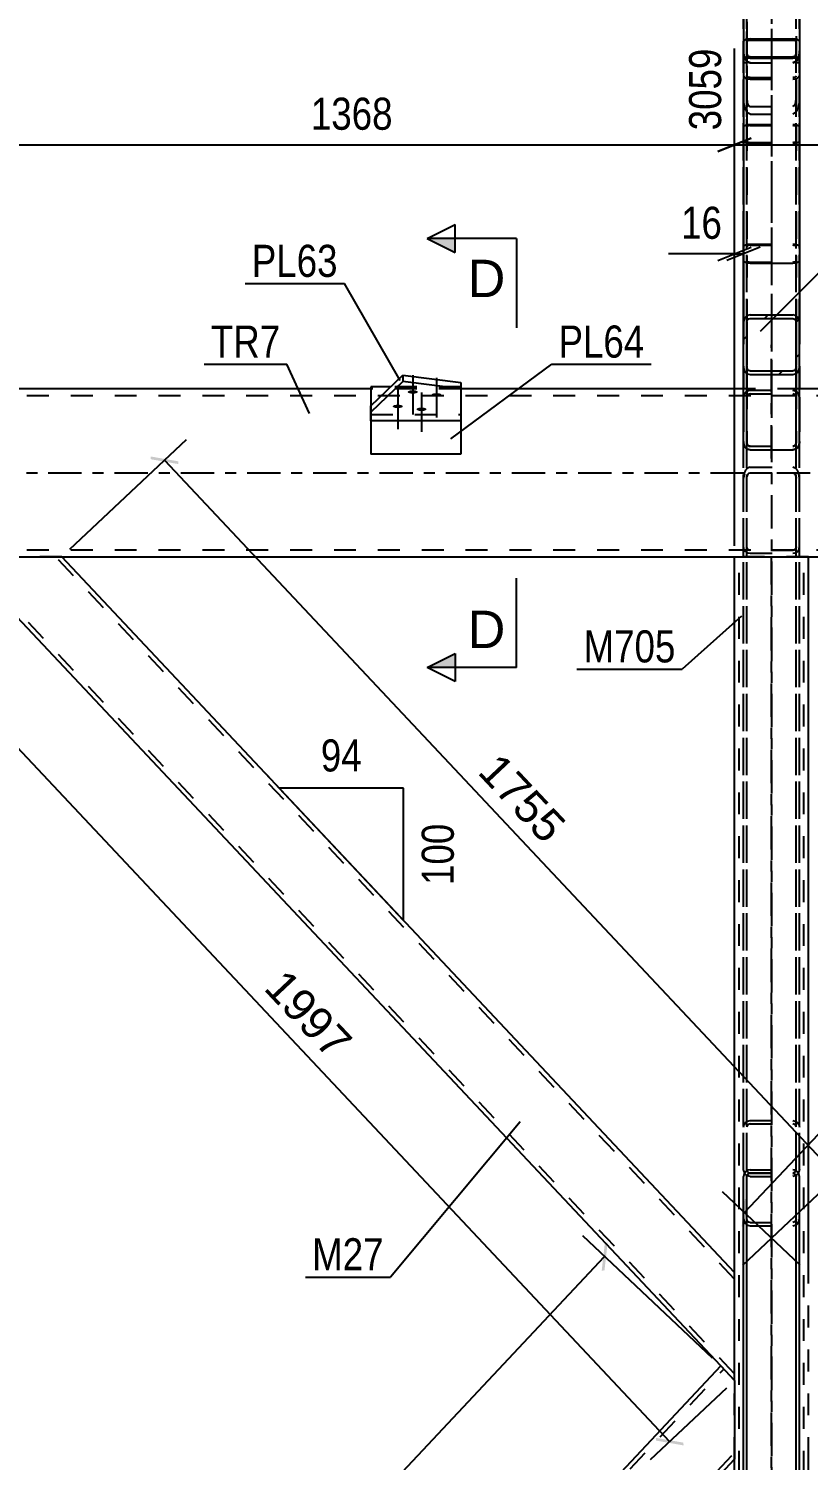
# Model space of a CAD drawing. Header units: millimetres. Extents: x -90 to 751, y -346 to 248.
# Drawn here: x 37.6 to 107.3, y -88.2 to 39.7 of the extents above; entities that cross this region are included whole.
import ezdxf

# ---------------------------------------------------------------- set-up
doc = ezdxf.new("R2010")
doc.units = ezdxf.units.MM
doc.linetypes.add('DXK_LINE_DOT2', pattern=[3.9198, 1.9599, -1.9599])
doc.linetypes.add('DXK_LINE_DOT3', pattern=[5.9187, 2.979, -0.9799, 0.9799, -0.9799])
doc.styles.add('Arial', font='ARIAL.TTF', dxfattribs={"height": 0.2})
doc.styles.add('Arial Narrow', font='ARIALN.TTF', dxfattribs={"height": 0.2})

# ---------------------------------------------------------------- blocks, each defined once
blk = doc.blocks.new('Part-389633021-3151 - 3137')
at = {"color": 7, "linetype": 'DXK_LINE_DOT2'}
for p, q in [((101.45, -128.9), (101.45, 42.92)), ((101.75, -128.9), (101.75, 42.92)), ((106.15, -128.9), (106.15, 42.92)), ((106.45, -128.9), (106.45, 42.92)), ((101.45, 37.49), (101.5, 37.17)), ((101.5, 37.17), (101.63, 36.89)), ((101.77, 37.33), (101.75, 37.49)), ((101.84, 37.19), (101.77, 37.33)), ((101.94, 37.1), (101.84, 37.19)), ((102.05, 37.06), (101.94, 37.1)), ((105.96, 37.1), (105.85, 37.06)), ((106.06, 37.19), (105.96, 37.1)), ((106.13, 37.33), (106.06, 37.19)), ((106.15, 37.49), (106.13, 37.33)), ((106.27, 36.89), (106.4, 37.17)), ((106.4, 37.17), (106.45, 37.49)), ((101.63, 36.89), (101.82, 36.7)), ((101.82, 36.7), (102.05, 36.64)), ((102.05, 37.06), (105.85, 37.06)), ((102.05, 36.64), (105.85, 36.64)), ((105.85, 36.64), (106.08, 36.7)), ((106.08, 36.7), (106.27, 36.89))]:
    blk.add_line(p, q, dxfattribs=at)
blk = doc.blocks.new('Part-389633021-3143 - 3137')
at = {"color": 2, "linetype": 'Continuous'}
for p, q in [((69.93, 7.69), (68.15, 7.69)), ((68.15, 7.69), (68.15, 5.98)), ((68.15, 4.65), (68.15, 1.69)), ((76.18, 4.65), (76.18, 1.69)), ((76.18, 1.69), (68.15, 1.69))]:
    blk.add_line(p, q, dxfattribs=at)
at = {"color": 7, "linetype": 'DXK_LINE_DOT2'}
for p, q in [((76.18, 7.69), (69.93, 7.69)), ((76.18, 7.69), (76.18, 4.65)), ((68.15, 5.98), (68.15, 4.65))]:
    blk.add_line(p, q, dxfattribs=at)
blk = doc.blocks.new('Part-389633021-3144 - 3137')
at = {"color": 7, "linetype": 'DXK_LINE_DOT2'}
for p, q in [((101.5, -62.61), (101.45, -62.84)), ((101.63, -62.41), (101.5, -62.61)), ((101.82, -62.28), (101.63, -62.41)), ((101.77, -62.72), (101.84, -62.63)), ((102.05, -62.24), (101.82, -62.28)), ((101.84, -62.63), (101.94, -62.56)), ((101.94, -62.56), (102.05, -62.54)), ((102.05, -62.24), (105.85, -62.24)), ((102.05, -62.54), (105.85, -62.54)), ((106.08, -62.28), (105.85, -62.24)), ((105.85, -62.54), (105.96, -62.56)), ((105.96, -62.56), (106.06, -62.63)), ((106.06, -62.63), (106.13, -62.72)), ((106.27, -62.41), (106.08, -62.28)), ((106.4, -62.61), (106.27, -62.41)), ((106.45, -62.84), (106.4, -62.61)), ((101.45, -125.75), (101.45, -62.84)), ((101.75, -62.84), (101.77, -62.72)), ((101.75, -66.63), (101.75, -62.84)), ((101.75, -125.75), (101.75, -62.84)), ((106.13, -62.72), (106.15, -62.84)), ((106.15, -125.75), (106.15, -62.84)), ((106.45, -125.75), (106.45, -62.84)), ((101.45, -66.63), (101.5, -66.86)), ((101.5, -66.86), (101.63, -67.05)), ((101.63, -67.05), (101.82, -67.18)), ((101.77, -66.74), (101.75, -66.63)), ((101.84, -66.84), (101.77, -66.74)), ((101.82, -67.18), (102.05, -67.23)), ((101.94, -66.91), (101.84, -66.84)), ((102.05, -66.93), (101.94, -66.91)), ((102.05, -66.93), (105.85, -66.93)), ((102.05, -67.23), (105.85, -67.23)), ((105.96, -66.91), (105.85, -66.93)), ((105.85, -67.23), (106.08, -67.18)), ((106.06, -66.84), (105.96, -66.91)), ((106.13, -66.74), (106.06, -66.84)), ((106.08, -67.18), (106.27, -67.05)), ((106.15, -66.63), (106.13, -66.74)), ((106.27, -67.05), (106.4, -66.86)), ((106.4, -66.86), (106.45, -66.63)), ((101.82, -122.69), (102.05, -122.61)), ((102.05, -122.61), (105.85, -122.61)), ((105.85, -122.61), (106.08, -122.69)), ((101.45, -123.6), (101.5, -123.22)), ((101.45, -123.6), (101.45, -125.75)), ((101.75, -123.96), (101.45, -123.96)), ((101.77, -123.41), (101.75, -123.6)), ((101.75, -125.75), (101.75, -123.6)), ((102.05, -123.1), (101.94, -123.14)), ((102.05, -123.1), (105.85, -123.1)), ((105.96, -123.14), (105.85, -123.1)), ((106.15, -123.6), (106.13, -123.41)), ((106.15, -123.6), (106.15, -125.75)), ((106.45, -123.96), (106.15, -123.96)), ((106.4, -123.22), (106.45, -123.6)), ((106.45, -125.75), (106.45, -123.6)), ((101.45, -124.24), (101.75, -124.24)), ((101.45, -124.32), (101.75, -124.32)), ((101.45, -124.69), (101.75, -124.69)), ((106.15, -124.24), (106.45, -124.24)), ((106.15, -124.32), (106.45, -124.32)), ((106.15, -124.69), (106.45, -124.69)), ((101.5, -125.84), (101.45, -125.75)), ((101.63, -125.91), (101.5, -125.84)), ((101.82, -125.95), (101.63, -125.91)), ((101.75, -125.75), (101.77, -125.8)), ((101.77, -125.8), (101.84, -125.83)), ((102.05, -125.97), (101.82, -125.95)), ((101.84, -125.83), (101.94, -125.85)), ((101.94, -125.85), (102.05, -125.86)), ((102.05, -125.86), (105.85, -125.86)), ((102.05, -125.97), (105.85, -125.97)), ((105.85, -125.86), (105.96, -125.85)), ((106.08, -125.95), (105.85, -125.97)), ((105.96, -125.85), (106.06, -125.83)), ((106.06, -125.83), (106.13, -125.8)), ((106.27, -125.91), (106.08, -125.95)), ((106.13, -125.8), (106.15, -125.75)), ((106.4, -125.84), (106.27, -125.91)), ((106.45, -125.75), (106.4, -125.84))]:
    blk.add_line(p, q, dxfattribs=at)
for centre, radius, start, end in [((102.38, -123.39), 0.901, 128.3497, 168.8111), ((105.52, -123.39), 0.901, 11.1889, 51.6504), ((102.21, -123.49), 0.45, 128.3497, 168.8111), ((105.69, -123.49), 0.45, 11.1889, 51.6504)]:
    blk.add_arc(centre, radius, start, end, dxfattribs=at)
blk = doc.blocks.new('Part-389633021-3148 - 3137')
at = {"color": 7, "linetype": 'DXK_LINE_DOT3'}
blk.add_line((103.95, 45.37), (103.95, -168.26), dxfattribs=at)
at = {"color": 7, "linetype": 'DXK_LINE_DOT2'}
for p, q in [((101.45, -158.88), (101.45, 36.64)), ((101.75, 36.64), (101.45, 36.64)), ((101.75, -158.88), (101.75, 36.64)), ((106.15, -158.88), (106.15, 36.64)), ((106.45, 36.64), (106.15, 36.64)), ((106.45, -158.88), (106.45, 36.64)), ((101.45, 35.46), (101.5, 35.35)), ((101.5, 35.35), (101.63, 35.25)), ((101.63, 35.25), (101.82, 35.19)), ((101.77, 35.41), (101.75, 35.46)), ((101.84, 35.36), (101.77, 35.41)), ((101.82, 35.19), (102.05, 35.17)), ((101.94, 35.33), (101.84, 35.36)), ((102.05, 35.32), (101.94, 35.33)), ((102.05, 35.32), (105.85, 35.32)), ((102.05, 35.17), (105.85, 35.17)), ((105.96, 35.33), (105.85, 35.32)), ((105.85, 35.17), (106.08, 35.19)), ((106.06, 35.36), (105.96, 35.33)), ((106.13, 35.41), (106.06, 35.36)), ((106.08, 35.19), (106.27, 35.25)), ((106.15, 35.46), (106.13, 35.41)), ((106.27, 35.25), (106.4, 35.35)), ((106.4, 35.35), (106.45, 35.46)), ((101.5, 32.88), (101.45, 33.4)), ((101.75, 33.4), (101.77, 33.14)), ((106.13, 33.14), (106.15, 33.4)), ((106.45, 33.4), (106.4, 32.88)), ((102.05, 32.05), (101.82, 32.15)), ((101.94, 32.78), (102.05, 32.72)), ((102.05, 32.72), (105.85, 32.72)), ((102.05, 32.05), (105.85, 32.05)), ((105.85, 32.72), (105.96, 32.78)), ((106.08, 32.15), (105.85, 32.05))]:
    blk.add_line(p, q, dxfattribs=at)
for centre, radius, start, end in [((102.85, 33.05), 1.37, 186.8369, 220.9456), ((102.45, 33.22), 0.683, 186.8369, 220.9456), ((105.45, 33.22), 0.683, 319.0547, 353.163), ((105.05, 33.05), 1.37, 319.0547, 353.163)]:
    blk.add_arc(centre, radius, start, end, dxfattribs=at)
blk = doc.blocks.new('Part-389633021-3186 - 3137')
at = {"color": 2, "linetype": 'Continuous'}
for p, q in [((68.15, 5.98), (71, 8.72)), ((71, 8.16), (68.15, 5.42)), ((71, 8.72), (76.18, 8.08)), ((71, 8.72), (71, 8.16)), ((76.18, 7.51), (71, 8.16)), ((76.18, 8.08), (76.18, 4.65)), ((68.15, 4.65), (68.15, 5.98)), ((76.18, 4.65), (68.15, 4.65))]:
    blk.add_line(p, q, dxfattribs=at)
at = {"color": 7, "linetype": 'DXK_LINE_DOT2'}
blk.add_line((68.15, 5.21), (76.18, 5.21), dxfattribs=at)
blk = doc.blocks.new('Bolt-389633021-3189 - 3137')
at = {"linetype": 'Continuous'}
for points in [[(71.89, 7.39), (71.99, 7.38), (72.08, 7.37), (72.16, 7.36), (72.23, 7.33), (72.28, 7.31), (72.32, 7.28), (72.34, 7.25), (72.34, 7.22), (72.32, 7.18), (72.28, 7.15), (72.23, 7.13), (72.16, 7.11), (72.08, 7.09), (71.99, 7.08), (71.89, 7.08), (71.8, 7.08), (71.71, 7.09), (71.63, 7.11), (71.56, 7.13), (71.5, 7.15), (71.47, 7.18), (71.45, 7.22), (71.45, 7.25), (71.47, 7.28), (71.5, 7.31), (71.56, 7.33), (71.63, 7.36), (71.71, 7.37), (71.8, 7.38)], [(74.01, 7.13), (74.11, 7.12), (74.2, 7.12), (74.28, 7.1), (74.35, 7.08), (74.4, 7.05), (74.44, 7.02), (74.46, 6.99), (74.46, 6.96), (74.44, 6.93), (74.4, 6.9), (74.35, 6.87), (74.28, 6.85), (74.2, 6.83), (74.11, 6.82), (74.01, 6.82), (73.92, 6.82), (73.83, 6.83), (73.75, 6.85), (73.68, 6.87), (73.62, 6.9), (73.59, 6.93), (73.57, 6.96), (73.57, 6.99), (73.59, 7.02), (73.62, 7.05), (73.68, 7.08), (73.75, 7.1), (73.83, 7.12), (73.92, 7.12)], [(70.56, 6.1), (70.65, 6.09), (70.74, 6.08), (70.82, 6.07), (70.89, 6.05), (70.95, 6.02), (70.98, 5.99), (71, 5.96), (71, 5.93), (70.98, 5.89), (70.95, 5.87), (70.89, 5.84), (70.82, 5.82), (70.74, 5.8), (70.65, 5.79), (70.56, 5.79), (70.46, 5.79), (70.37, 5.8), (70.29, 5.82), (70.22, 5.84), (70.17, 5.87), (70.13, 5.89), (70.11, 5.93), (70.11, 5.96), (70.13, 5.99), (70.17, 6.02), (70.22, 6.05), (70.29, 6.07), (70.37, 6.08), (70.46, 6.09)], [(72.68, 5.84), (72.77, 5.84), (72.86, 5.83), (72.94, 5.81), (73.01, 5.79), (73.07, 5.76), (73.1, 5.73), (73.12, 5.7), (73.12, 5.67), (73.1, 5.64), (73.07, 5.61), (73.01, 5.58), (72.94, 5.56), (72.86, 5.54), (72.77, 5.53), (72.68, 5.53), (72.58, 5.53), (72.49, 5.54), (72.41, 5.56), (72.34, 5.58), (72.29, 5.61), (72.25, 5.64), (72.23, 5.67), (72.23, 5.7), (72.25, 5.73), (72.29, 5.76), (72.34, 5.79), (72.41, 5.81), (72.49, 5.83), (72.58, 5.84)]]:
    blk.add_hatch(color=1, dxfattribs=at).paths.add_polyline_path(points)
at = {"color": 1, "linetype": 'Continuous'}
for p, q in [((71.89, 8.74), (71.89, 5.21)), ((74.01, 8.48), (74.01, 4.95)), ((70.56, 7.45), (70.56, 3.92)), ((72.68, 7.19), (72.68, 3.66))]:
    blk.add_line(p, q, dxfattribs=at)
blk = doc.blocks.new('Part-389633021-3333 - 3137')
at = {"color": 2, "linetype": 'Continuous'}
for p, q in [((68.15, 7.5), (15.65, 7.5)), ((101.45, 7.5), (76.18, 7.5)), ((131.72, 7.5), (106.45, 7.5)), ((15.65, -7.5), (192.25, -7.5))]:
    blk.add_line(p, q, dxfattribs=at)
at = {"color": 7, "linetype": 'DXK_LINE_DOT2'}
for p, q in [((192.25, 6.9), (15.65, 6.9)), ((76.18, 7.5), (68.15, 7.5)), ((106.45, 7.5), (101.45, 7.5)), ((192.25, -6.9), (15.65, -6.9))]:
    blk.add_line(p, q, dxfattribs=at)
at = {"color": 7, "linetype": 'DXK_LINE_DOT3'}
blk.add_line((15.65, 0), (192.25, 0), dxfattribs=at)
blk = doc.blocks.new('Part-389633021-3291 - 3137')
at = {"color": 2, "linetype": 'Continuous'}
for p, q in [((100.65, -71.42), (100.65, -7.5)), ((107.25, -71.42), (107.25, -7.5)), ((100.65, -150.07), (100.65, -88.08)), ((107.25, -150.07), (107.25, -88.08))]:
    blk.add_line(p, q, dxfattribs=at)
at = {"color": 7, "linetype": 'DXK_LINE_DOT2'}
for p, q in [((107.25, -7.5), (100.65, -7.5)), ((101.05, -152), (101.05, -7.5)), ((106.85, -152), (106.85, -7.5)), ((100.65, -88.08), (100.65, -71.42)), ((107.25, -88.08), (107.25, -71.42))]:
    blk.add_line(p, q, dxfattribs=at)
at = {"color": 7, "linetype": 'DXK_LINE_DOT3'}
blk.add_line((103.95, -152), (103.95, -7.5), dxfattribs=at)
blk = doc.blocks.new('Part-389633021-3362 - 3137')
at = {"color": 2, "linetype": 'Continuous'}
for p, q in [((32.25, -8.33), (32.25, -7.5)), ((100.65, -71.42), (40.53, -7.5)), ((99.42, -79.75), (32.25, -8.33)), ((100.65, -79.89), (100.65, -71.42)), ((100.65, -81.06), (100.65, -79.89))]:
    blk.add_line(p, q, dxfattribs=at)
at = {"color": 7, "linetype": 'DXK_LINE_DOT2'}
for p, q in [((40.53, -7.5), (32.25, -7.5)), ((100.65, -72.01), (39.98, -7.5)), ((100.65, -80.47), (32.25, -7.74)), ((100.65, -81.06), (99.42, -79.75)), ((100.65, -80.43), (100.65, -80.11)), ((100.65, -80.47), (100.65, -80.43))]:
    blk.add_line(p, q, dxfattribs=at)
blk = doc.blocks.new('Part-389633021-3367 - 3137')
at = {"color": 2, "linetype": 'Continuous'}
for p, q in [((32.25, -151.17), (99.42, -79.75)), ((99.42, -79.75), (100.65, -81.06)), ((100.65, -81.06), (100.65, -88.08)), ((40.53, -152), (100.65, -88.08)), ((32.25, -151.17), (32.25, -152))]:
    blk.add_line(p, q, dxfattribs=at)
at = {"color": 7, "linetype": 'DXK_LINE_DOT2'}
for p, q in [((32.25, -151.76), (99.69, -80.04)), ((39.98, -152), (100.65, -87.49)), ((40.53, -152), (32.25, -152))]:
    blk.add_line(p, q, dxfattribs=at)
blk = doc.blocks.new('Part-389633021-3417 - 3137')
at = {"color": 7, "linetype": 'DXK_LINE_DOT2'}
for p, q in [((101.5, 43.25), (101.63, 43.53)), ((101.63, 43.53), (101.82, 43.71)), ((101.82, 43.71), (102.05, 43.78)), ((102.05, 43.78), (105.85, 43.78)), ((105.85, 43.78), (106.08, 43.71)), ((106.08, 43.71), (106.27, 43.53)), ((106.27, 43.53), (106.4, 43.25)), ((101.45, 42.92), (101.5, 43.25)), ((101.45, 42.92), (101.45, 18.93)), ((101.77, 43.08), (101.75, 42.92)), ((101.75, 42.92), (101.75, 2.7)), ((101.84, 43.22), (101.77, 43.08)), ((101.94, 43.32), (101.84, 43.22)), ((102.05, 43.35), (101.94, 43.32)), ((102.05, 43.35), (105.85, 43.35)), ((105.96, 43.32), (105.85, 43.35)), ((106.06, 43.22), (105.96, 43.32)), ((106.13, 43.08), (106.06, 43.22)), ((106.15, 42.92), (106.13, 43.08)), ((106.15, 42.92), (106.15, 2.7)), ((106.4, 43.25), (106.45, 42.92)), ((106.45, 42.92), (106.45, 18.93)), ((101.5, 37.17), (101.45, 37.49)), ((101.63, 36.89), (101.5, 37.17)), ((101.75, 37.49), (101.77, 37.33)), ((101.77, 37.33), (101.84, 37.19)), ((101.84, 37.19), (101.94, 37.1)), ((101.94, 37.1), (102.05, 37.06)), ((105.85, 37.06), (105.96, 37.1)), ((105.96, 37.1), (106.06, 37.19)), ((106.06, 37.19), (106.13, 37.33)), ((106.13, 37.33), (106.15, 37.49)), ((106.4, 37.17), (106.27, 36.89)), ((106.45, 37.49), (106.4, 37.17)), ((101.82, 36.7), (101.63, 36.89)), ((102.05, 36.64), (101.82, 36.7)), ((102.05, 37.06), (105.85, 37.06)), ((102.05, 36.64), (105.85, 36.64)), ((106.08, 36.7), (105.85, 36.64)), ((106.27, 36.89), (106.08, 36.7)), ((101.45, 13.47), (101.45, 2.7)), ((106.45, 13.47), (106.45, 2.7)), ((101.48, 6.9), (101.45, 6.74)), ((101.5, 6.99), (101.48, 6.9)), ((101.75, 6.74), (101.77, 6.86)), ((101.77, 6.86), (101.84, 6.97)), ((102.05, 7.38), (101.82, 7.33)), ((101.84, 6.97), (101.94, 7.04)), ((101.94, 7.04), (102.05, 7.06)), ((102.05, 7.38), (105.85, 7.38)), ((102.05, 7.06), (105.85, 7.06)), ((106.08, 7.33), (105.85, 7.38)), ((105.85, 7.06), (105.96, 7.04)), ((105.96, 7.04), (106.06, 6.97)), ((106.06, 6.97), (106.13, 6.86)), ((106.13, 6.86), (106.15, 6.74)), ((106.42, 6.9), (106.4, 6.99)), ((106.45, 6.74), (106.42, 6.9)), ((101.45, 2.7), (101.5, 2.45)), ((101.77, 2.58), (101.75, 2.7)), ((101.84, 2.47), (101.77, 2.58)), ((106.13, 2.58), (106.06, 2.47)), ((106.15, 2.7), (106.13, 2.58)), ((106.4, 2.45), (106.45, 2.7)), ((101.82, 2.11), (102.05, 2.06)), ((101.94, 2.4), (101.84, 2.47)), ((102.05, 2.38), (101.94, 2.4)), ((102.05, 2.38), (105.85, 2.38)), ((102.05, 2.06), (105.85, 2.06)), ((105.96, 2.4), (105.85, 2.38)), ((105.85, 2.06), (106.08, 2.11)), ((106.06, 2.47), (105.96, 2.4))]:
    blk.add_line(p, q, dxfattribs=at)
at = {"color": 7, "linetype": 'DXK_LINE_DOT3'}
blk.add_line((103.95, 43.63), (103.95, 1.3), dxfattribs=at)
at = {"color": 2, "linetype": 'Continuous'}
for p, q in [((101.45, 18.93), (101.45, 13.47)), ((106.45, 18.93), (106.45, 13.47))]:
    blk.add_line(p, q, dxfattribs=at)
at = {"color": 7, "linetype": 'DXK_LINE_DOT2'}
for centre, start, end in [((102.08, 6.77), 114.32, 159.2417), ((105.82, 6.77), 20.7583, 65.6801), ((102.08, 2.67), 200.7583, 245.6801), ((105.82, 2.67), 294.32, 339.2417)]:
    blk.add_arc(centre, 0.621, start, end, dxfattribs=at)
blk = doc.blocks.new('Part-389633021-3426 - 3137')
at = {"linetype": 'Continuous'}
h = blk.add_hatch(dxfattribs=at)
h.set_pattern_fill('', scale=0.7, style=0, pattern_type=0)
h.set_pattern_definition([(45, (106.4044, 13.7146), (-1.57154, 1.57154), [])])
h.paths.add_polyline_path([(106.45, 13.47), (106.4, 13.71), (106.27, 13.92), (106.08, 14.06), (105.85, 14.11), (102.05, 14.11), (101.82, 14.06), (101.63, 13.92), (101.5, 13.71), (101.45, 13.47), (101.45, 9.43), (101.5, 9.18), (101.63, 8.97), (101.82, 8.84), (102.05, 8.79), (105.85, 8.79), (106.08, 8.84), (106.27, 8.97), (106.4, 9.18), (106.45, 9.43)])
h.paths.add_polyline_path([(106.13, 9.3), (106.06, 9.2), (105.96, 9.13), (105.85, 9.11), (102.05, 9.11), (101.94, 9.13), (101.84, 9.2), (101.77, 9.3), (101.75, 9.43), (101.75, 13.47), (101.77, 13.59), (101.84, 13.7), (101.94, 13.77), (102.05, 13.79), (105.85, 13.79), (105.96, 13.77), (106.06, 13.7), (106.13, 13.59), (106.15, 13.47), (106.15, 9.43)])
at = {"color": 2, "linetype": 'Continuous'}
for p, q in [((102.05, 14.11), (101.82, 14.06)), ((102.05, 14.11), (105.85, 14.11)), ((106.08, 14.06), (105.85, 14.11)), ((101.5, 13.71), (101.45, 13.47)), ((101.45, 9.43), (101.45, 13.47)), ((101.75, 13.47), (101.77, 13.59)), ((101.75, 9.43), (101.75, 13.47)), ((101.77, 13.59), (101.84, 13.7)), ((101.84, 13.7), (101.94, 13.77)), ((101.94, 13.77), (102.05, 13.79)), ((102.05, 13.79), (105.85, 13.79)), ((105.85, 13.79), (105.96, 13.77)), ((105.96, 13.77), (106.06, 13.7)), ((106.06, 13.7), (106.13, 13.59)), ((106.13, 13.59), (106.15, 13.47)), ((106.15, 9.43), (106.15, 13.47)), ((106.45, 13.47), (106.4, 13.71)), ((106.45, 9.43), (106.45, 13.47)), ((101.45, 2.7), (101.45, 9.43)), ((101.45, 9.43), (101.5, 9.18)), ((101.77, 9.3), (101.75, 9.43)), ((101.84, 9.2), (101.77, 9.3)), ((101.94, 9.13), (101.84, 9.2)), ((102.05, 9.11), (101.94, 9.13)), ((102.05, 9.11), (105.85, 9.11)), ((105.96, 9.13), (105.85, 9.11)), ((106.06, 9.2), (105.96, 9.13)), ((106.13, 9.3), (106.06, 9.2)), ((106.15, 9.43), (106.13, 9.3)), ((106.4, 9.18), (106.45, 9.43)), ((106.45, 2.7), (106.45, 9.43)), ((101.82, 8.84), (102.05, 8.79)), ((102.05, 8.79), (105.85, 8.79)), ((105.85, 8.79), (106.08, 8.84)), ((101.5, 2.45), (101.45, 2.7)), ((106.45, 2.7), (106.4, 2.45)), ((102.05, 2.06), (101.82, 2.11)), ((102.05, 2.06), (105.85, 2.06)), ((106.08, 2.11), (105.85, 2.06))]:
    blk.add_line(p, q, dxfattribs=at)
at = {"color": 7, "linetype": 'DXK_LINE_DOT2'}
for p, q in [((101.45, 6.74), (101.45, 13.47)), ((101.75, 13.47), (101.75, 6.3)), ((106.15, 13.47), (106.15, 6.3)), ((106.45, 6.74), (106.45, 13.47)), ((101.75, 2.7), (101.75, 9.43)), ((106.15, 2.7), (106.15, 9.43)), ((101.45, 6.74), (101.5, 6.99)), ((101.45, 6.74), (101.45, 2.7)), ((101.77, 6.86), (101.75, 6.74)), ((101.84, 6.97), (101.77, 6.86)), ((101.82, 7.33), (102.05, 7.38)), ((101.94, 7.04), (101.84, 6.97)), ((102.05, 7.06), (101.94, 7.04)), ((102.05, 7.38), (105.85, 7.38)), ((102.05, 7.06), (105.85, 7.06)), ((105.85, 7.38), (106.08, 7.33)), ((105.96, 7.04), (105.85, 7.06)), ((106.06, 6.97), (105.96, 7.04)), ((106.13, 6.86), (106.06, 6.97)), ((106.15, 6.74), (106.13, 6.86)), ((106.4, 6.99), (106.45, 6.74)), ((106.45, 6.74), (106.45, 2.7)), ((101.75, 2.7), (101.75, 6.3)), ((106.15, 2.7), (106.15, 6.3)), ((101.75, 2.7), (101.77, 2.58)), ((101.77, 2.58), (101.84, 2.47)), ((106.06, 2.47), (106.13, 2.58)), ((106.13, 2.58), (106.15, 2.7)), ((101.84, 2.47), (101.94, 2.4)), ((101.94, 2.4), (102.05, 2.38)), ((102.05, 2.38), (105.85, 2.38)), ((105.85, 2.38), (105.96, 2.4)), ((105.96, 2.4), (106.06, 2.47))]:
    blk.add_line(p, q, dxfattribs=at)
at = {"color": 7, "linetype": 'DXK_LINE_DOT3'}
blk.add_line((103.95, 1.3), (103.95, 11.45), dxfattribs=at)
at = {"color": 2, "linetype": 'Continuous'}
for centre, start, end in [((102.08, 13.49), 114.32, 159.2418), ((105.82, 13.49), 20.7583, 65.68), ((102.08, 9.4), 200.7583, 245.68), ((105.82, 9.4), 294.32, 339.2418), ((102.08, 2.67), 200.7583, 245.6799), ((105.82, 2.67), 294.32, 339.2418)]:
    blk.add_arc(centre, 0.621, start, end, dxfattribs=at)
at = {"color": 7, "linetype": 'DXK_LINE_DOT2'}
for centre, start, end in [((102.08, 6.77), 114.32, 159.2418), ((105.82, 6.77), 20.7583, 65.6799)]:
    blk.add_arc(centre, 0.621, start, end, dxfattribs=at)
blk = doc.blocks.new('Part-389633021-18014 - 3137')
at = {"color": 7, "linetype": 'DXK_LINE_DOT2'}
for p, q in [((102.05, 0.51), (101.82, 0.44)), ((101.94, -0.02), (102.05, 0.02)), ((102.05, 0.51), (105.85, 0.51)), ((102.05, 0.02), (105.85, 0.02)), ((106.08, 0.44), (105.85, 0.51)), ((105.85, 0.02), (105.96, -0.02)), ((101.5, -0.09), (101.45, -0.47)), ((101.45, -62.22), (101.45, -0.47)), ((101.75, -0.47), (101.77, -0.28)), ((101.75, -62.22), (101.75, -0.47)), ((106.13, -0.28), (106.15, -0.47)), ((106.15, -62.22), (106.15, -0.47)), ((106.45, -0.47), (106.4, -0.09)), ((106.45, -62.22), (106.45, -0.47)), ((101.47, -6.76), (101.45, -6.61)), ((101.5, -6.86), (101.47, -6.76)), ((101.5, -6.86), (101.63, -7.03)), ((101.63, -7.03), (101.82, -7.15)), ((101.77, -6.76), (101.75, -6.61)), ((101.84, -6.85), (101.77, -6.76)), ((101.82, -7.15), (101.84, -7.15)), ((101.94, -6.9), (101.84, -6.85)), ((101.84, -7.15), (102.05, -7.17)), ((102.05, -6.92), (101.94, -6.9)), ((105.85, -6.92), (102.05, -6.92)), ((102.05, -7.17), (105.85, -7.17)), ((105.96, -6.9), (105.85, -6.92)), ((105.85, -7.17), (106.08, -7.15)), ((106.06, -6.85), (105.96, -6.9)), ((106.13, -6.76), (106.06, -6.85)), ((106.08, -7.15), (106.27, -7.03)), ((106.15, -6.61), (106.13, -6.76)), ((106.27, -7.03), (106.4, -6.86)), ((106.4, -6.86), (106.43, -6.76)), ((106.43, -6.76), (106.45, -6.61)), ((101.45, -58.43), (101.5, -58.2)), ((101.45, -62.22), (101.45, -58.43)), ((101.5, -58.2), (101.63, -58.01)), ((101.63, -58.01), (101.82, -57.88)), ((101.77, -58.32), (101.75, -58.43)), ((101.84, -58.22), (101.77, -58.32)), ((101.82, -57.88), (102.05, -57.83)), ((101.94, -58.15), (101.84, -58.22)), ((102.05, -58.13), (101.94, -58.15)), ((102.05, -57.83), (105.85, -57.83)), ((102.05, -58.13), (105.85, -58.13)), ((105.85, -57.83), (106.08, -57.88)), ((105.96, -58.15), (105.85, -58.13)), ((106.06, -58.22), (105.96, -58.15)), ((106.13, -58.32), (106.06, -58.22)), ((106.08, -57.88), (106.27, -58.01)), ((106.15, -58.43), (106.13, -58.32)), ((106.27, -58.01), (106.4, -58.2)), ((106.4, -58.2), (106.45, -58.43)), ((106.45, -62.22), (106.45, -58.43)), ((101.5, -62.45), (101.45, -62.22)), ((101.63, -62.65), (101.5, -62.45)), ((101.82, -62.78), (101.63, -62.65)), ((101.75, -62.22), (101.77, -62.34)), ((101.77, -62.34), (101.84, -62.43)), ((101.84, -62.43), (101.94, -62.5)), ((101.94, -62.5), (102.05, -62.52)), ((102.05, -62.52), (105.85, -62.52)), ((105.85, -62.52), (105.96, -62.5)), ((105.96, -62.5), (106.06, -62.43)), ((106.06, -62.43), (106.13, -62.34)), ((106.27, -62.65), (106.08, -62.78)), ((106.13, -62.34), (106.15, -62.22)), ((106.4, -62.45), (106.27, -62.65)), ((106.45, -62.22), (106.4, -62.45)), ((102.05, -62.82), (101.82, -62.78)), ((102.05, -62.82), (105.85, -62.82)), ((106.08, -62.78), (105.85, -62.82))]:
    blk.add_line(p, q, dxfattribs=at)
for centre, radius, start, end in [((102.38, -0.27), 0.901, 128.3497, 168.8111), ((105.52, -0.27), 0.901, 11.1888, 51.6504), ((102.21, -0.37), 0.45, 128.3497, 168.8111), ((105.69, -0.37), 0.45, 11.1888, 51.6504)]:
    blk.add_arc(centre, radius, start, end, dxfattribs=at)
blk = doc.blocks.new('Part-389633021-23359 - 3137')
at = {"color": 7, "linetype": 'DXK_LINE_DOT3'}
blk.add_line((103.95, 56.87), (103.95, 20.87), dxfattribs=at)
at = {"color": 7, "linetype": 'DXK_LINE_DOT2'}
for p, q in [((101.5, 48.2), (101.45, 48.12)), ((101.45, 48.12), (101.45, 29.62)), ((101.63, 48.26), (101.5, 48.2)), ((101.82, 48.31), (101.63, 48.26)), ((101.75, 48.12), (101.77, 48.16)), ((101.75, 48.12), (101.75, 29.62)), ((101.77, 48.16), (101.84, 48.19)), ((102.05, 48.32), (101.82, 48.31)), ((101.84, 48.19), (101.94, 48.21)), ((101.94, 48.21), (102.05, 48.22)), ((102.05, 48.32), (105.85, 48.32)), ((102.05, 48.22), (105.85, 48.22)), ((106.08, 48.31), (105.85, 48.32)), ((105.85, 48.22), (105.96, 48.21)), ((105.96, 48.21), (106.06, 48.19)), ((106.06, 48.19), (106.13, 48.16)), ((106.27, 48.26), (106.08, 48.31)), ((106.13, 48.16), (106.15, 48.12)), ((106.15, 48.12), (106.15, 46.65)), ((106.4, 48.2), (106.27, 48.26)), ((106.45, 48.12), (106.4, 48.2)), ((106.45, 48.12), (106.45, 44.82)), ((101.45, 46.82), (101.5, 46.74)), ((101.5, 46.74), (101.63, 46.68)), ((101.63, 46.68), (101.82, 46.63)), ((101.77, 46.78), (101.75, 46.82)), ((101.84, 46.75), (101.77, 46.78)), ((101.82, 46.63), (102.05, 46.62)), ((101.94, 46.73), (101.84, 46.75)), ((102.05, 46.72), (101.94, 46.73)), ((102.05, 46.72), (105.85, 46.72)), ((102.05, 46.62), (105.85, 46.62)), ((105.96, 46.73), (105.85, 46.72)), ((105.85, 46.62), (106.08, 46.63)), ((106.06, 46.75), (105.96, 46.73)), ((106.13, 46.78), (106.06, 46.75)), ((106.08, 46.63), (106.27, 46.68)), ((106.15, 46.82), (106.13, 46.78)), ((106.15, 46.65), (106.15, 29.62)), ((106.27, 46.68), (106.4, 46.74)), ((106.4, 46.74), (106.45, 46.82)), ((106.45, 46.82), (106.45, 44.82)), ((101.75, 29.62), (101.75, 44.82)), ((101.45, 38.56), (101.45, 29.62)), ((106.45, 38.56), (106.45, 29.62)), ((101.45, 30.92), (101.5, 31)), ((101.5, 31), (101.63, 31.06)), ((101.63, 31.06), (101.82, 31.11)), ((101.77, 30.96), (101.75, 30.92)), ((101.84, 30.99), (101.77, 30.96)), ((101.82, 31.11), (102.05, 31.12)), ((101.94, 31.01), (101.84, 30.99)), ((102.05, 31.02), (101.94, 31.01)), ((102.05, 31.12), (105.85, 31.12)), ((102.05, 31.02), (105.85, 31.02)), ((105.85, 31.12), (106.08, 31.11)), ((105.96, 31.01), (105.85, 31.02)), ((106.06, 30.99), (105.96, 31.01)), ((106.13, 30.96), (106.06, 30.99)), ((106.08, 31.11), (106.27, 31.06)), ((106.15, 30.92), (106.13, 30.96)), ((106.27, 31.06), (106.4, 31)), ((106.4, 31), (106.45, 30.92)), ((101.5, 29.54), (101.45, 29.62)), ((101.63, 29.48), (101.5, 29.54)), ((101.82, 29.43), (101.63, 29.48)), ((101.75, 29.62), (101.77, 29.58)), ((101.77, 29.58), (101.84, 29.55)), ((102.05, 29.42), (101.82, 29.43)), ((101.84, 29.55), (101.94, 29.53)), ((101.94, 29.53), (102.05, 29.52)), ((102.05, 29.52), (105.85, 29.52)), ((102.05, 29.42), (105.85, 29.42)), ((105.85, 29.52), (105.96, 29.53)), ((106.08, 29.43), (105.85, 29.42)), ((105.96, 29.53), (106.06, 29.55)), ((106.06, 29.55), (106.13, 29.58)), ((106.27, 29.48), (106.08, 29.43)), ((106.13, 29.58), (106.15, 29.62)), ((106.4, 29.54), (106.27, 29.48)), ((106.45, 29.62), (106.4, 29.54))]:
    blk.add_line(p, q, dxfattribs=at)
at = {"color": 2, "linetype": 'Continuous'}
for p, q in [((101.45, 44.82), (101.45, 38.56)), ((106.45, 44.82), (106.45, 38.56))]:
    blk.add_line(p, q, dxfattribs=at)
blk = doc.blocks.new('Part-389633021-23363 - 3137')
at = {"color": 2, "linetype": 'Continuous'}
for p, q in [((101.5, 38.63), (101.45, 38.56)), ((101.45, 37.26), (101.45, 38.56)), ((101.63, 38.7), (101.5, 38.63)), ((101.82, 38.74), (101.63, 38.7)), ((101.75, 38.56), (101.77, 38.59)), ((101.75, 37.26), (101.75, 38.56)), ((101.77, 38.59), (101.84, 38.63)), ((102.05, 38.76), (101.82, 38.74)), ((101.84, 38.63), (101.94, 38.65)), ((101.94, 38.65), (102.05, 38.66)), ((102.05, 38.76), (105.85, 38.76)), ((102.05, 38.66), (105.85, 38.66)), ((106.08, 38.74), (105.85, 38.76)), ((105.85, 38.66), (105.96, 38.65)), ((105.96, 38.65), (106.06, 38.63)), ((106.06, 38.63), (106.13, 38.59)), ((106.27, 38.7), (106.08, 38.74)), ((106.13, 38.59), (106.15, 38.56)), ((106.15, 37.26), (106.15, 38.56)), ((106.4, 38.63), (106.27, 38.7)), ((106.45, 38.56), (106.4, 38.63)), ((106.45, 38.56), (106.45, 37.26)), ((101.45, 37.26), (101.45, 18.93)), ((101.45, 37.26), (101.5, 37.18)), ((101.5, 37.18), (101.63, 37.11)), ((101.63, 37.11), (101.82, 37.07)), ((101.77, 37.22), (101.75, 37.26)), ((101.84, 37.19), (101.77, 37.22)), ((101.94, 37.16), (101.84, 37.19)), ((102.05, 37.16), (101.94, 37.16)), ((102.05, 37.16), (105.85, 37.16)), ((105.96, 37.16), (105.85, 37.16)), ((106.06, 37.19), (105.96, 37.16)), ((106.13, 37.22), (106.06, 37.19)), ((106.08, 37.07), (106.27, 37.11)), ((106.15, 37.26), (106.13, 37.22)), ((106.27, 37.11), (106.4, 37.18)), ((106.4, 37.18), (106.45, 37.26)), ((106.45, 37.26), (106.45, 18.93)), ((101.82, 37.07), (102.05, 37.05)), ((102.05, 37.05), (105.85, 37.05)), ((105.85, 37.05), (106.08, 37.07)), ((101.5, 18.85), (101.45, 18.93)), ((101.63, 18.79), (101.5, 18.85)), ((101.82, 18.74), (101.63, 18.79)), ((102.05, 18.73), (101.82, 18.74)), ((102.05, 18.73), (105.85, 18.73)), ((106.08, 18.74), (105.85, 18.73)), ((106.27, 18.79), (106.08, 18.74)), ((106.4, 18.85), (106.27, 18.79)), ((106.45, 18.93), (106.4, 18.85))]:
    blk.add_line(p, q, dxfattribs=at)
at = {"color": 7, "linetype": 'DXK_LINE_DOT2'}
for p, q in [((101.45, 38.56), (101.45, 37.26)), ((101.75, 38.56), (101.75, 18.93)), ((106.15, 38.56), (106.15, 18.93)), ((101.45, 20.23), (101.5, 20.31)), ((101.5, 20.31), (101.63, 20.37)), ((101.63, 20.37), (101.82, 20.42)), ((101.77, 20.27), (101.75, 20.23)), ((101.84, 20.3), (101.77, 20.27)), ((101.82, 20.42), (102.05, 20.43)), ((101.94, 20.32), (101.84, 20.3)), ((102.05, 20.33), (101.94, 20.32)), ((102.05, 20.43), (105.85, 20.43)), ((102.05, 20.33), (105.85, 20.33)), ((105.85, 20.43), (106.08, 20.42)), ((105.96, 20.32), (105.85, 20.33)), ((106.06, 20.3), (105.96, 20.32)), ((106.06, 20.3), (106.08, 20.29)), ((106.08, 20.42), (106.27, 20.37)), ((106.08, 20.29), (106.13, 20.27)), ((106.15, 20.23), (106.13, 20.27)), ((106.27, 20.37), (106.4, 20.31)), ((106.4, 20.31), (106.45, 20.23)), ((101.75, 18.93), (101.77, 18.89)), ((101.77, 18.89), (101.84, 18.86)), ((101.84, 18.86), (101.94, 18.84)), ((101.94, 18.84), (102.05, 18.83)), ((102.05, 18.83), (105.85, 18.83)), ((105.85, 18.83), (105.96, 18.84)), ((105.96, 18.84), (106.06, 18.86)), ((106.06, 18.86), (106.13, 18.89)), ((106.13, 18.89), (106.15, 18.93))]:
    blk.add_line(p, q, dxfattribs=at)
blk = doc.blocks.new('StraightDimension-389633021-3772 - 3137')
at = {"linetype": 'Continuous'}
for points in [[(48.49, 1.22), (48.46, 1.47), (50.93, 1.04), (50.95, 0.79)], [(111.04, -62.89), (111.07, -63.13), (108.61, -62.7), (108.58, -62.46)]]:
    blk.add_hatch(color=7, dxfattribs=at).paths.add_polyline_path(points)
at = {"color": 7, "linetype": 'Continuous'}
for p, q in [((41.26, -6.81), (51.68, 2.98)), ((49.71, 1.13), (109.83, -62.8)), ((101.38, -70.74), (111.79, -60.95))]:
    blk.add_line(p, q, dxfattribs=at)
at = {"color": 0}
blk.add_wipeout([(83.66, -34.1), (86.72, -31.22), (79.81, -23.87), (76.75, -26.75)], dxfattribs=at)
at = {"color": 3, "style": 'Arial'}
blk.add_text('1755', height=2.865, rotation=-46.7591, dxfattribs=at).set_placement((77.59, -26.77))
blk = doc.blocks.new('StraightDimension-389633021-3718 - 3137')
at = {"linetype": 'Continuous'}
for points in [[(161.68, -0.91), (161.92, -0.87), (161.65, -3.36), (161.4, -3.4)], [(101.53, -67.28), (101.28, -67.32), (101.56, -64.84), (101.81, -64.8)]]:
    blk.add_hatch(color=7, dxfattribs=at).paths.add_polyline_path(points)
at = {"color": 7, "linetype": 'Continuous'}
for p, q in [((166.64, -6.81), (159.69, -0.29)), ((101.55, -66.06), (161.66, -2.13)), ((106.52, -70.74), (99.58, -64.21))]:
    blk.add_line(p, q, dxfattribs=at)
at = {"color": 0}
blk.add_wipeout([(134.62, -30.01), (131.56, -27.13), (124.65, -34.49), (127.71, -37.36)], dxfattribs=at)
at = {"color": 3, "style": 'Arial'}
blk.add_text('1755', height=2.865, rotation=46.7591, dxfattribs=at).set_placement((127.68, -36.51))
blk = doc.blocks.new('StraightDimension-389633021-23139 - 3137')
at = {"color": 7, "linetype": 'Continuous'}
for p, q in [((32.25, -6.5), (32.25, 37.91)), ((100.65, -6.5), (100.65, 37.91)), ((33.75, 29.9), (30.75, 28.7)), ((99.15, 28.7), (102.15, 29.9)), ((32.25, 29.3), (100.65, 29.3))]:
    blk.add_line(p, q, dxfattribs=at)
at = {"color": 0}
blk.add_wipeout([(70.71, 30.05), (70.71, 34.25), (62.19, 34.25), (62.19, 30.05)], dxfattribs=at)
at = {"color": 3, "style": 'Arial Narrow'}
blk.add_text('1368', height=2.863, dxfattribs=at).set_placement((62.79, 30.65))
at = {"color": 0, "linetype": 'Continuous'}
blk.add_wipeout([(100.05, 38.51), (95.85, 38.51), (95.85, 30), (100.05, 30)], dxfattribs=at)
at = {"color": 3, "linetype": 'Continuous', "style": 'Arial Narrow'}
blk.add_text('3059', height=2.863, rotation=90.0002, dxfattribs=at).set_placement((99.45, 30.6))
blk = doc.blocks.new('StraightDimension-389633021-26200 - 3137')
at = {"color": 7, "linetype": 'Continuous'}
for p, q in [((100.65, -6.5), (100.65, 22.41)), ((101.45, 14.47), (101.45, 22.41)), ((100.65, 19.56), (94.74, 19.56)), ((100.65, 19.56), (94.74, 19.56)), ((99.15, 18.96), (102.15, 20.16)), ((102.95, 20.16), (99.95, 18.96)), ((100.65, 19.56), (101.45, 19.56))]:
    blk.add_line(p, q, dxfattribs=at)
at = {"color": 0}
blk.add_wipeout([(100.13, 20.31), (100.13, 24.51), (95.27, 24.51), (95.27, 20.31)], dxfattribs=at)
at = {"color": 3, "style": 'Arial Narrow'}
blk.add_text('16', height=2.863, dxfattribs=at).set_placement((95.87, 20.91))
blk = doc.blocks.new('StraightDimension-389633021-3685 - 3137')
at = {"linetype": 'Continuous'}
for points in [[(25.24, -13.69), (25.21, -13.44), (27.67, -13.87), (27.7, -14.12)], [(96.07, -86.6), (96.1, -86.85), (93.64, -86.42), (93.61, -86.17)]]:
    blk.add_hatch(color=7, dxfattribs=at).paths.add_polyline_path(points)
at = {"color": 7, "linetype": 'Continuous'}
for p, q in [((31.52, -9.01), (24.71, -15.42)), ((26.45, -13.78), (94.85, -86.51)), ((99.92, -81.74), (93.11, -88.15))]:
    blk.add_line(p, q, dxfattribs=at)
at = {"color": 0}
blk.add_wipeout([(64.55, -53.41), (67.61, -50.53), (60.69, -43.18), (57.63, -46.06)], dxfattribs=at)
at = {"color": 3, "style": 'Arial'}
blk.add_text('1997', height=2.865, rotation=-46.7591, dxfattribs=at).set_placement((58.48, -46.08))
blk = doc.blocks.new('AngleDimension-389633021-13613 - 3137')
at = {"color": 7, "linetype": 'Continuous'}
for p, q in [((58.85, -26.97), (59.96, -28.16)), ((71.06, -28.16), (59.96, -28.16)), ((71.06, -39.96), (59.96, -28.16)), ((71.06, -39.96), (71.06, -28.16))]:
    blk.add_line(p, q, dxfattribs=at)
at = {"color": 0}
for points in [[(67.94, -27.26), (67.94, -23.06), (63.08, -23.06), (63.08, -27.26)], [(76.16, -30.72), (71.96, -30.72), (71.96, -37.4), (76.16, -37.4)]]:
    blk.add_wipeout(points, dxfattribs=at)
at = {"color": 3, "style": 'Arial Narrow'}
blk.add_text('94', height=2.863, dxfattribs=at).set_placement((63.68, -26.66))
blk.add_text('100', height=2.863, rotation=90.0002, dxfattribs=at).set_placement((75.56, -36.8))
blk = doc.blocks.new('StraightDimension-389633021-3700 - 3137')
at = {"linetype": 'Continuous'}
for points in [[(89.06, -68.77), (89.31, -68.73), (89.03, -71.21), (88.78, -71.26)], [(21.86, -142.64), (21.61, -142.68), (21.89, -140.2), (22.14, -140.15)]]:
    blk.add_hatch(color=7, dxfattribs=at).paths.add_polyline_path(points)
at = {"color": 7, "linetype": 'Continuous'}
for p, q in [((98.69, -79.06), (87.08, -68.14)), ((21.87, -141.42), (89.04, -69.99)), ((31.52, -150.49), (19.91, -139.57))]:
    blk.add_line(p, q, dxfattribs=at)
at = {"color": 0}
blk.add_wipeout([(58.48, -101.62), (55.42, -98.74), (48.5, -106.09), (51.56, -108.97)], dxfattribs=at)
at = {"color": 3, "style": 'Arial'}
blk.add_text('1961', height=2.865, rotation=46.7591, dxfattribs=at).set_placement((51.54, -108.12))
blk = doc.blocks.new('StraightDimension-389633021-23138 - 3137')
at = {"color": 7, "linetype": 'Continuous'}
for p, q in [((100.65, -6.5), (100.65, 37.91)), ((167.37, -6.5), (167.37, 37.91)), ((102.15, 29.9), (99.15, 28.7)), ((165.87, 28.7), (168.87, 29.9)), ((100.65, 29.3), (167.37, 29.3))]:
    blk.add_line(p, q, dxfattribs=at)
at = {"color": 0}
blk.add_wipeout([(138.26, 30.05), (138.26, 34.25), (129.75, 34.25), (129.75, 30.05)], dxfattribs=at)
at = {"color": 3, "style": 'Arial Narrow'}
blk.add_text('1334', height=2.863, dxfattribs=at).set_placement((130.35, 30.65))
at = {"color": 0, "linetype": 'Continuous'}
blk.add_wipeout([(166.77, 38.51), (162.57, 38.51), (162.57, 30), (166.77, 30)], dxfattribs=at)
at = {"color": 3, "linetype": 'Continuous', "style": 'Arial Narrow'}
blk.add_text('4393', height=2.863, rotation=90.0002, dxfattribs=at).set_placement((166.17, 30.6))
blk = doc.blocks.new('Mark-389633021-3139 - 3137')
at = {"color": 0}
blk.add_wipeout([(92.59, 10.3), (92.59, 13.3), (84.92, 13.3), (84.92, 10.3)], dxfattribs=at)
blk.add_wipeout([(92.59, 10.3), (92.59, 13.3), (84.92, 13.3), (84.92, 10.3)], dxfattribs=at)
at = {"color": 30, "linetype": 'Continuous'}
for p, q in [((75.31, 3.06), (84.32, 9.7)), ((84.32, 9.7), (93.19, 9.7))]:
    blk.add_line(p, q, dxfattribs=at)
at = {"color": 3, "style": 'Arial Narrow'}
blk.add_text('PL64', height=2.863, dxfattribs=at).set_placement((84.92, 10.3))
blk = doc.blocks.new('Mark-389633021-3182 - 3137')
at = {"color": 0}
blk.add_wipeout([(65.18, 17.51), (65.18, 20.51), (57.51, 20.51), (57.51, 17.51)], dxfattribs=at)
blk.add_wipeout([(65.18, 17.51), (65.18, 20.51), (57.51, 20.51), (57.51, 17.51)], dxfattribs=at)
at = {"color": 30, "linetype": 'Continuous'}
for p in [(56.91, 16.91), (70.78, 8.25)]:
    blk.add_line(p, (65.78, 16.91), dxfattribs=at)
at = {"color": 3, "style": 'Arial Narrow'}
blk.add_text('PL63', height=2.863, dxfattribs=at).set_placement((57.51, 17.51))
blk = doc.blocks.new('Mark-389633021-3287 - 3137')
at = {"color": 0}
blk.add_wipeout([(95.38, -16.92), (95.38, -13.92), (87.16, -13.92), (87.16, -16.92)], dxfattribs=at)
blk.add_wipeout([(95.38, -16.92), (95.38, -13.92), (87.16, -13.92), (87.16, -16.92)], dxfattribs=at)
at = {"color": 30, "linetype": 'Continuous'}
for p in [(101.26, -12.79), (86.56, -17.52)]:
    blk.add_line(p, (95.98, -17.52), dxfattribs=at)
at = {"color": 3, "style": 'Arial Narrow'}
blk.add_text('M705', height=2.863, dxfattribs=at).set_placement((87.16, -16.92))
blk = doc.blocks.new('Mark-389633021-3329 - 3137')
at = {"color": 0}
blk.add_wipeout([(60.05, 10.3), (60.05, 13.3), (53.85, 13.3), (53.85, 10.3)], dxfattribs=at)
blk.add_wipeout([(60.05, 10.3), (60.05, 13.3), (53.85, 13.3), (53.85, 10.3)], dxfattribs=at)
at = {"color": 30, "linetype": 'Continuous'}
for p in [(53.25, 9.7), (62.67, 5.3)]:
    blk.add_line(p, (60.65, 9.7), dxfattribs=at)
at = {"color": 3, "style": 'Arial Narrow'}
blk.add_text('TR7', height=2.863, dxfattribs=at).set_placement((53.85, 10.3))
blk = doc.blocks.new('Mark-389633021-3358 - 3137')
at = {"color": 0}
blk.add_wipeout([(69.29, -71.21), (69.29, -68.21), (62.9, -68.21), (62.9, -71.21)], dxfattribs=at)
blk.add_wipeout([(69.29, -71.21), (69.29, -68.21), (62.9, -68.21), (62.9, -71.21)], dxfattribs=at)
at = {"color": 30, "linetype": 'Continuous'}
for p in [(81.49, -57.95), (62.3, -71.81)]:
    blk.add_line(p, (69.89, -71.81), dxfattribs=at)
at = {"color": 3, "style": 'Arial Narrow'}
blk.add_text('M27', height=2.863, dxfattribs=at).set_placement((62.9, -71.21))
blk = doc.blocks.new('SectionMark-389633021-4026 - 3137')
at = {"linetype": 'Continuous'}
for points in [[(75.67, 20.95), (75.67, 19.7), (73.17, 20.95)], [(75.67, -16.14), (75.67, -17.39), (73.17, -17.39)]]:
    blk.add_hatch(color=6, dxfattribs=at).paths.add_polyline_path(points)
at = {"color": 6, "linetype": 'Continuous'}
for p, q in [((73.17, 20.95), (75.67, 22.2)), ((75.67, 19.7), (75.67, 22.2)), ((81.17, 20.95), (73.17, 20.95)), ((73.17, 20.95), (75.67, 19.7)), ((81.17, 20.95), (81.17, 12.95)), ((81.17, -17.39), (81.17, -9.39)), ((73.17, -17.39), (75.67, -16.14)), ((75.67, -16.14), (75.67, -18.64)), ((81.17, -17.39), (73.17, -17.39)), ((75.67, -18.64), (73.17, -17.39))]:
    blk.add_line(p, q, dxfattribs=at)
at = {"color": 0, "linetype": 'Continuous'}
for points in [[(80.17, 15.7), (80.17, 19.2), (76.8, 19.2), (76.8, 15.7)], [(80.17, -15.64), (80.17, -12.14), (76.8, -12.14), (76.8, -15.64)]]:
    blk.add_wipeout(points, dxfattribs=at)
at = {"color": 3, "linetype": 'Continuous', "style": 'Arial'}
for p in [(76.8, 15.7), (76.8, -15.64)]:
    blk.add_text('D', height=3.34, dxfattribs=at).set_placement(p)
blk = doc.blocks.new('Mark-389633021-26271 - 3137')
at = {"color": 0}
blk.add_wipeout([(119.81, 19.63), (119.81, 22.63), (109.95, 22.63), (109.95, 19.63)], dxfattribs=at)
blk.add_wipeout([(119.81, 19.63), (119.81, 22.63), (109.95, 22.63), (109.95, 19.63)], dxfattribs=at)
at = {"color": 30, "linetype": 'Continuous'}
for p, q in [((102.98, 12.66), (109.35, 19.03)), ((109.35, 19.03), (120.41, 19.03))]:
    blk.add_line(p, q, dxfattribs=at)
at = {"color": 3, "style": 'Arial Narrow'}
blk.add_text('TC448', height=2.863, dxfattribs=at).set_placement((109.95, 19.63))

msp = doc.modelspace()

# ---------------------------------------------------------------- block references
for name in ['Part-389633021-23359 - 3137', 'Part-389633021-3148 - 3137', 'Part-389633021-3151 - 3137', 'Part-389633021-3417 - 3137', 'Part-389633021-23363 - 3137', 'Part-389633021-3426 - 3137', 'Part-389633021-3186 - 3137', 'Part-389633021-3143 - 3137', 'Bolt-389633021-3189 - 3137', 'Part-389633021-3333 - 3137', 'Part-389633021-18014 - 3137', 'Part-389633021-3362 - 3137', 'Part-389633021-3291 - 3137', 'Part-389633021-3144 - 3137', 'Part-389633021-3367 - 3137']:
    msp.add_blockref(name, (0, 0))

# ---------------------------------------------------------------- next in the draw order: block references
msp.add_blockref('StraightDimension-389633021-3772 - 3137', (0, 0))

# ---------------------------------------------------------------- next in the draw order: block references
msp.add_blockref('StraightDimension-389633021-3718 - 3137', (0, 0))

# ---------------------------------------------------------------- next in the draw order: block references
for name in ['StraightDimension-389633021-23139 - 3137', 'StraightDimension-389633021-3685 - 3137']:
    msp.add_blockref(name, (0, 0))

# ---------------------------------------------------------------- next in the draw order: block references
for name in ['StraightDimension-389633021-26200 - 3137', 'Mark-389633021-3182 - 3137', 'Mark-389633021-3139 - 3137', 'Mark-389633021-3287 - 3137', 'AngleDimension-389633021-13613 - 3137', 'StraightDimension-389633021-3700 - 3137']:
    msp.add_blockref(name, (0, 0))

# ---------------------------------------------------------------- next in the draw order: block references
for name in ['StraightDimension-389633021-23138 - 3137', 'SectionMark-389633021-4026 - 3137', 'Mark-389633021-3329 - 3137', 'Mark-389633021-3358 - 3137']:
    msp.add_blockref(name, (0, 0))

# ---------------------------------------------------------------- next in the draw order: block references
msp.add_blockref('Mark-389633021-26271 - 3137', (0, 0))

doc.saveas('drawing.dxf')
